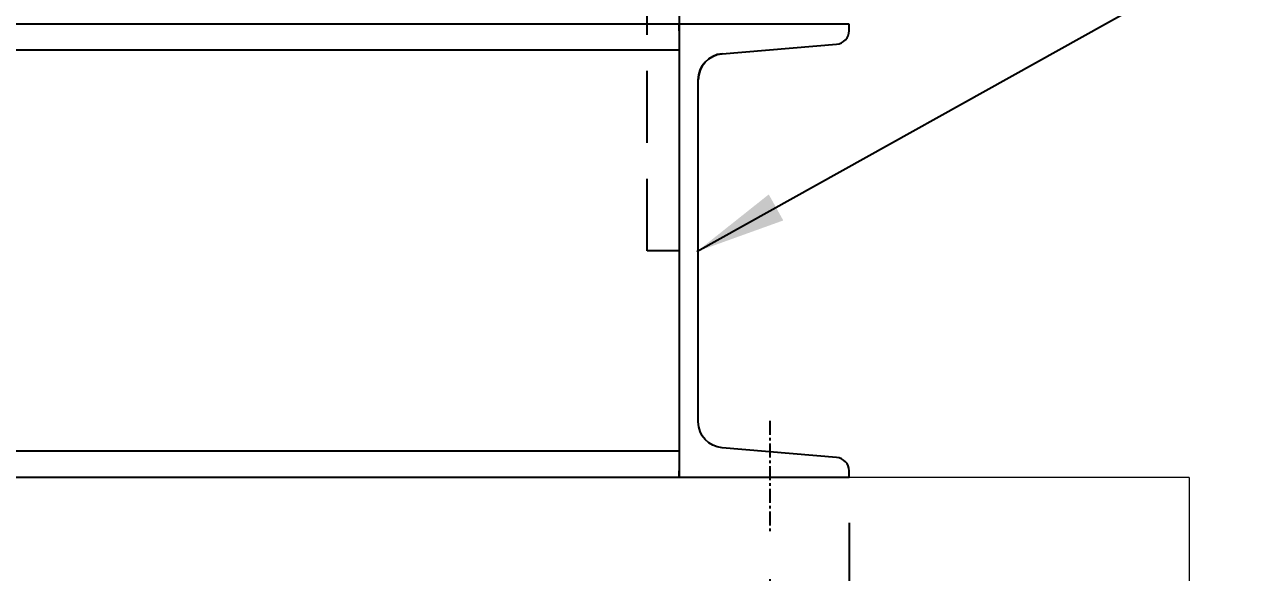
# Model space of a CAD drawing. Header units: millimetres. Extents: x -2122 to 22797, y 3569 to 89276.
# Drawn here: x 9652 to 10187, y 86937 to 87180 of the extents above; entities that cross this region are included whole.
import ezdxf

# ---------------------------------------------------------------- set-up
doc = ezdxf.new("R2010")
doc.units = ezdxf.units.MM
doc.header["$LTSCALE"] = 20
doc.linetypes.add('CENTER', pattern=[2, 1.25, -0.25, 0.25, -0.25])
doc.linetypes.add('HIDDEN', pattern=[9.525, 6.35, -3.175])
for name, color, linetype in [('IA-DIM', 7, 'Continuous'), ('IA-EJES', 4, 'CENTER'), ('IA-ESTRUCTURAS', 2, 'Continuous'), ('IA-SEGM', 1, 'HIDDEN'), ('IA-TEXT', 2, 'Continuous')]:
    doc.layers.add(name, color=color, linetype=linetype)
doc.layers.add('IA-TRAZ', color=8, linetype='Continuous', lineweight=5)
doc.styles.add('ING-AMB', font='romans.shx', dxfattribs={"width": 0.75, "oblique": 15})
doc.dimstyles.new('ING-AMB 16', dxfattribs={"dimscale": 16, "dimtxt": 3, "dimasz": 2.5, "dimexe": 1, "dimexo": 1, "dimgap": 1, "dimtad": 1, "dimdec": 0, "dimzin": 0, "dimdsep": 46, "dimtxsty": 'ING-AMB', "dimcen": 0.1, "dimclrd": 7, "dimclre": 7, "dimclrt": 2, "dimadec": 0, "dimazin": 0, "dimtfac": 1, "dimtdec": 0, "dimtmove": 0, "dimatfit": 0, "dimfxl": 1.25, "dimtfill": 1, "dimtolj": 1, "dimtzin": 0, "dimarcsym": 1})
doc.dimstyles.new('ING-AMB 20', dxfattribs={"dimscale": 20, "dimtxt": 3, "dimasz": 2.5, "dimexe": 1, "dimexo": 1, "dimgap": 1, "dimtad": 1, "dimdec": 0, "dimzin": 0, "dimdsep": 46, "dimtxsty": 'ING-AMB', "dimcen": 0.1, "dimclrd": 7, "dimclre": 7, "dimclrt": 2, "dimadec": 0, "dimazin": 0, "dimtfac": 1, "dimtdec": 0, "dimtmove": 0, "dimatfit": 0, "dimfxl": 1.25, "dimtolj": 1, "dimtzin": 0, "dimarcsym": 1})

# ---------------------------------------------------------------- blocks, each defined once
blk = doc.blocks.new('*D9')
at = {"layer": 'Defpoints', "color": 0, "transparency": 16777216}
for p in [(8915.92, 86979.58, 1283.42), (10015.92, 86979.58, 1283.42), (8915.92, 86276.92)]:
    blk.add_point(p, dxfattribs=at)
at = {"layer": 'IA-DIM', "color": 7, "lineweight": -2, "transparency": 16777216}
for p, q in [((8915.92, 86959.58), (8915.92, 86256.92)), ((10015.92, 86959.58), (10015.92, 86256.92)), ((9965.92, 86276.92), (8965.92, 86276.92))]:
    blk.add_line(p, q, dxfattribs=at)
at = {"layer": 'IA-DIM', "color": 7, "transparency": 16777216}
for points in [[(8965.92, 86285.25), (8965.92, 86268.58), (8915.92, 86276.92)], [(9965.92, 86285.25), (9965.92, 86268.58), (10015.92, 86276.92)]]:
    blk.add_solid(points, dxfattribs=at)
at = {"layer": 'IA-DIM', "color": 2, "transparency": 16777216, "insert": (9465.92, 86326.92), "char_height": 60, "attachment_point": 5, "style": 'ING-AMB'}
blk.add_mtext('\\A1;1100', dxfattribs=at)
blk = doc.blocks.new('A$Cadd9ce0c')
at = {"color": 0, "linetype": 'Continuous', "lineweight": 0, "extrusion": (2.2446e-16, 1, -2.22045e-16)}
for q in [(224675.07, -31434.66, -832.45), (226075.07, -31684.66, -832.45)]:
    blk.add_line((226075.07, -31434.66, -832.45), q, dxfattribs=at)
blk = doc.blocks.new('*D84')
at = {"layer": 'Defpoints', "color": 0, "transparency": 16777216}
for p in [(8950.92, 86954.58, 1283.42), (9980.92, 86954.58, 1283.42), (9980.92, 86392.75)]:
    blk.add_point(p, dxfattribs=at)
at = {"layer": 'IA-DIM', "color": 7, "lineweight": -2, "transparency": 16777216}
for p, q in [((8950.92, 86934.58), (8950.92, 86372.75)), ((9980.92, 86934.58), (9980.92, 86372.75)), ((9000.92, 86392.75), (9930.92, 86392.75))]:
    blk.add_line(p, q, dxfattribs=at)
at = {"layer": 'IA-DIM', "color": 7, "transparency": 16777216}
for points in [[(9000.92, 86401.08), (9000.92, 86384.41), (8950.92, 86392.75)], [(9930.92, 86401.08), (9930.92, 86384.41), (9980.92, 86392.75)]]:
    blk.add_solid(points, dxfattribs=at)
at = {"layer": 'IA-DIM', "color": 2, "transparency": 16777216, "insert": (9465.92, 86442.75), "char_height": 60, "attachment_point": 5, "style": 'ING-AMB'}
blk.add_mtext('\\A1;1030', dxfattribs=at)

msp = doc.modelspace()

# ---------------------------------------------------------------- linework, layer by layer
at = {"layer": 'IA-EJES', "ltscale": 0.25}
msp.add_line((9980.92, 87004.58, 1283.42), (9980.92, 86954.58, 1283.42), dxfattribs=at)
at = {"layer": 'IA-ESTRUCTURAS', "extrusion": (0, 1, -2.22045e-16)}
for p, q in [((9940.92, 87179.58, 1283.42), (8990.92, 87179.58, 1283.42)), ((10015.92, 87179.58, 1283.42), (9940.92, 87179.58, 1283.42)), ((9940.92, 87179.58, 1283.42), (9940.92, 86979.58, 1283.42)), ((9940.92, 87176.73, 1283.42), (9940.92, 87179.58, 1283.42)), ((9940.92, 87179.58, 1283.42), (9940.92, 87176.73, 1283.42)), ((9940.92, 87176.73, 1283.42), (9940.92, 87179.58, 1283.42)), ((10015.92, 87176.73, 1283.42), (10015.92, 87179.58, 1283.42)), ((9959.96, 87166.54, 1283.42), (10010.42, 87170.75, 1283.42)), ((9949.42, 87004.08, 1283.42), (9949.42, 87155.08, 1283.42)), ((10010.42, 86988.41, 1283.42), (9959.96, 86992.62, 1283.42)), ((9940.92, 86979.58, 1283.42), (8990.92, 86979.58, 1283.42)), ((9940.92, 86979.58, 1283.42), (9940.92, 86982.43, 1283.42)), ((10015.92, 86979.58, 1283.42), (10015.92, 86982.43, 1283.42))]:
    msp.add_line(p, q, dxfattribs=at)
at = {"layer": 'IA-ESTRUCTURAS', "extrusion": (2.06626e-48, -1, -1.83697e-16)}
msp.add_line((9940.92, 87168.08, 1283.42), (8990.92, 87168.08, 1283.42), dxfattribs=at)
at = {"layer": 'IA-ESTRUCTURAS', "extrusion": (2.06626e-48, 1, -1.83697e-16)}
msp.add_line((9940.92, 86991.08), (8990.92, 86991.08), dxfattribs=at)
at = {"layer": 'IA-ESTRUCTURAS', "extrusion": (0, -1, -2.22045e-16)}
msp.add_line((10015.92, 86979.58, 1283.42), (9940.92, 86979.58, 1283.42), dxfattribs=at)
at = {"layer": 'IA-ESTRUCTURAS', "color": 2, "elevation": 1283.42}
msp.add_lwpolyline([(9926.92, 87179.58), (9926.92, 87279.58), (9940.92, 87279.58), (9940.92, 87179.58)], dxfattribs=at)
at = {"layer": 'IA-ESTRUCTURAS'}
for centre, radius, start, end in [((10009.92, 87176.73, 1283.42), 6, 274.7692, 0), ((9960.92, 87155.08, 1283.42), 11.5, 94.7692, 180), ((10009.92, 86982.43, 1283.42), 6, 0, 85.2308)]:
    msp.add_arc(centre, radius, start, end, dxfattribs=at)
at = {"layer": 'IA-ESTRUCTURAS', "extrusion": (0, -2.22045e-16, -1)}
for centre, start, end in [((-9960.92, 87155.08, -1283.42), 0, 85.2308), ((-9960.92, 87004.08, -1283.42), 274.7692, 0)]:
    msp.add_arc(centre, 11.5, start, end, dxfattribs=at)
at = {"layer": 'IA-SEGM', "ltscale": 0.25, "elevation": 1283.42}
msp.add_lwpolyline([(9940.92, 87179.58), (9940.92, 87079.58), (9926.92, 87079.58), (9926.92, 87179.58)], dxfattribs=at)

# ---------------------------------------------------------------- block references
at = {"layer": 'IA-TRAZ'}
msp.add_blockref('A$Cadd9ce0c', (-215909.15, 118414.24, 2115.87), dxfattribs=at)

# ---------------------------------------------------------------- dimensions: what is measured, and where the dimension line sits
at = {"layer": 'IA-DIM'}
for base, p1, p2, picture, middle in [((8915.92, 86276.92), (10015.92, 86979.58, 1283.42), (8915.92, 86979.58, 1283.42), '*D9', (9465.92, 86326.92)), ((9980.92, 86392.75), (8950.92, 86954.58, 1283.42), (9980.92, 86954.58, 1283.42), '*D84', (9465.92, 86442.75))]:
    dim = msp.add_linear_dim(base=base, p1=p1, p2=p2, dimstyle='ING-AMB 20', override={"dimpost": '\\X'}, dxfattribs=at)
    dim.commit()
    dim.dimension.update_dxf_attribs({"geometry": picture, "text_midpoint": middle})

# ---------------------------------------------------------------- leaders
at = {"layer": 'IA-TEXT'}
msp.add_leader([(9948.77, 87079.22, 1283.42), (10190.42, 87214.09, 1283.42), (10226.6, 87214.09, 1283.42)], dimstyle='ING-AMB 16', override={"dimgap": 1, "dimtad": 0}, dxfattribs=at)

doc.saveas('drawing.dxf')
